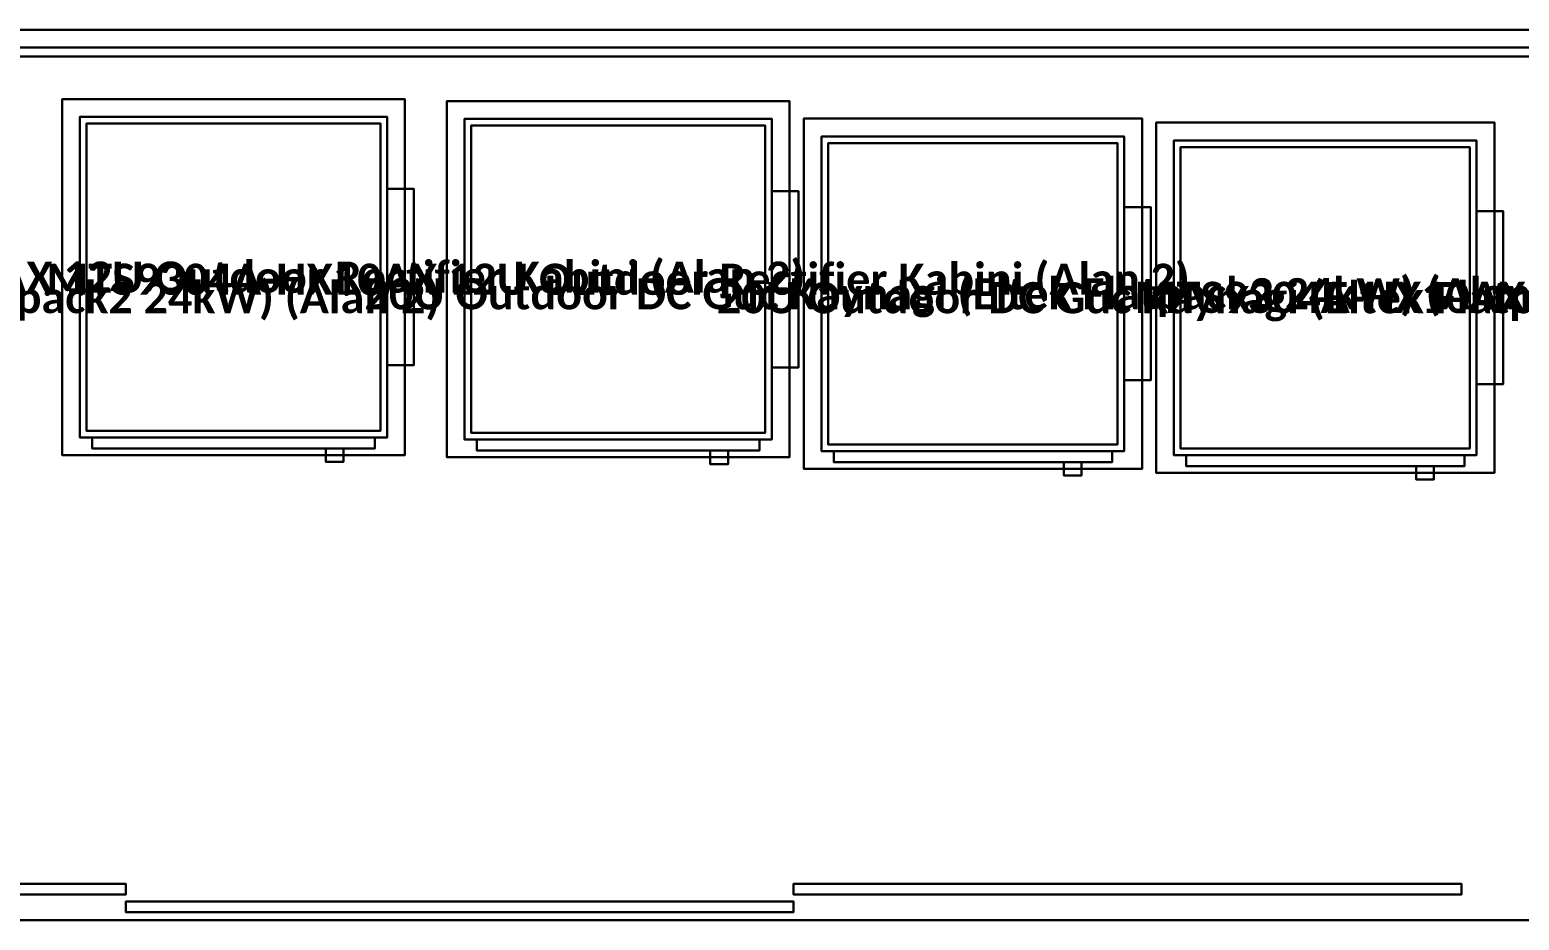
# Model space of a CAD drawing. Header units: millimetres. Extents: x -15000 to 15000, y -45082 to 2000.
# Drawn here: x 1284 to 4630, y 0 to 2000 of the extents above; entities that cross this region are included whole.
import ezdxf
from ezdxf.enums import TextEntityAlignment as Align

# ---------------------------------------------------------------- set-up
doc = ezdxf.new("R2010")
doc.units = ezdxf.units.MM
for name, color, linetype in [('EKP_RECTIFIER_ELTEK_20U', 3, 'CONTINUOUS'), ('EKP_RECTIFIER_MTS9304A', 94, 'CONTINUOUS'), ('KORKULUK_KAPI', 4, 'CONTINUOUS'), ('ZEMIN_PLATFORM', 8, 'CONTINUOUS')]:
    doc.layers.add(name, color=color, linetype=linetype)
doc.styles.get("Standard").update_dxf_attribs({"font": 'calibrib.ttf'})

msp = doc.modelspace()

# ---------------------------------------------------------------- linework, layer by layer
at = {"layer": 'EKP_RECTIFIER_ELTEK_20U'}
for p, q in [((3782.8, 1800.6, 1240), (3022.8, 1800.6, 1240)), ((3022.8, 1800.6, 1240), (3022.8, 1013.6, 1240)), ((3782.8, 1800.6, 1320), (3022.8, 1800.6, 1320)), ((3022.8, 1800.6, 1320), (3022.8, 1013.6, 1320)), ((3022.8, 1800.6, 1240), (3022.8, 1800.6, 1320)), ((3782.8, 1013.6, 1240), (3782.8, 1800.6, 1240)), ((3782.8, 1013.6, 1320), (3782.8, 1800.6, 1320)), ((3782.8, 1800.6, 1240), (3782.8, 1800.6, 1320)), ((4574.3, 1791.7, 1240), (3814.3, 1791.7, 1240)), ((3814.3, 1791.7, 1240), (3814.3, 1004.7, 1240)), ((4574.3, 1791.7, 1320), (3814.3, 1791.7, 1320)), ((3814.3, 1791.7, 1320), (3814.3, 1004.7, 1320)), ((3814.3, 1791.7, 1240), (3814.3, 1791.7, 1320)), ((4574.3, 1004.7, 1240), (4574.3, 1791.7, 1240)), ((4574.3, 1004.7, 1320), (4574.3, 1791.7, 1320)), ((4574.3, 1791.7, 1240), (4574.3, 1791.7, 1320)), ((3742.8, 1760.6, 100), (3062.8, 1760.6, 100)), ((3062.8, 1760.6, 100), (3062.8, 1053.6, 100)), ((3742.8, 1760.6, 1240), (3062.8, 1760.6, 1240)), ((3062.8, 1760.6, 1240), (3062.8, 1053.6, 1240)), ((3062.8, 1760.6, 100), (3062.8, 1760.6, 1240)), ((3727.8, 1745.6, 0), (3077.8, 1745.6, 0)), ((3077.8, 1745.6, 0), (3077.8, 1068.6, 0)), ((3727.8, 1745.6, 100), (3077.8, 1745.6, 100)), ((3077.8, 1745.6, 100), (3077.8, 1068.6, 100)), ((3077.8, 1745.6, 0), (3077.8, 1745.6, 100)), ((3727.8, 1068.6, 0), (3727.8, 1745.6, 0)), ((3727.8, 1068.6, 100), (3727.8, 1745.6, 100)), ((3727.8, 1745.6, 0), (3727.8, 1745.6, 100)), ((3742.8, 1053.6, 100), (3742.8, 1760.6, 100)), ((3742.8, 1053.6, 1240), (3742.8, 1760.6, 1240)), ((3742.8, 1760.6, 100), (3742.8, 1760.6, 1240)), ((4534.3, 1751.7, 100), (3854.3, 1751.7, 100)), ((3854.3, 1751.7, 100), (3854.3, 1044.7, 100)), ((4534.3, 1751.7, 1240), (3854.3, 1751.7, 1240)), ((3854.3, 1751.7, 1240), (3854.3, 1044.7, 1240)), ((3854.3, 1751.7, 100), (3854.3, 1751.7, 1240)), ((4534.3, 1044.7, 100), (4534.3, 1751.7, 100)), ((4534.3, 1044.7, 1240), (4534.3, 1751.7, 1240)), ((4534.3, 1751.7, 100), (4534.3, 1751.7, 1240)), ((4519.3, 1736.7, 0), (3869.3, 1736.7, 0)), ((3869.3, 1736.7, 0), (3869.3, 1059.7, 0)), ((4519.3, 1736.7, 100), (3869.3, 1736.7, 100)), ((3869.3, 1736.7, 100), (3869.3, 1059.7, 100)), ((3869.3, 1736.7, 0), (3869.3, 1736.7, 100)), ((4519.3, 1059.7, 0), (4519.3, 1736.7, 0)), ((4519.3, 1059.7, 100), (4519.3, 1736.7, 100)), ((4519.3, 1736.7, 0), (4519.3, 1736.7, 100)), ((3802.8, 1601.6, 299.5), (3742.8, 1601.6, 299.5)), ((3742.8, 1601.6, 299.5), (3742.8, 1212.7, 299.5)), ((3802.8, 1601.6, 1040.5), (3742.8, 1601.6, 1040.5)), ((3742.8, 1601.6, 1040.5), (3742.8, 1212.7, 1040.5)), ((3742.8, 1601.6, 299.5), (3742.8, 1601.6, 1040.5)), ((3802.8, 1212.7, 299.5), (3802.8, 1601.6, 299.5)), ((3802.8, 1212.7, 1040.5), (3802.8, 1601.6, 1040.5)), ((3802.8, 1601.6, 299.5), (3802.8, 1601.6, 1040.5)), ((4594.3, 1592.6, 299.5), (4534.3, 1592.6, 299.5)), ((4534.3, 1592.6, 299.5), (4534.3, 1203.8, 299.5)), ((4594.3, 1592.6, 1040.5), (4534.3, 1592.6, 1040.5)), ((4534.3, 1592.6, 1040.5), (4534.3, 1203.8, 1040.5)), ((4534.3, 1592.6, 299.5), (4534.3, 1592.6, 1040.5)), ((4594.3, 1203.8, 299.5), (4594.3, 1592.6, 299.5)), ((4594.3, 1203.8, 1040.5), (4594.3, 1592.6, 1040.5)), ((4594.3, 1592.6, 299.5), (4594.3, 1592.6, 1040.5)), ((3742.8, 1212.7, 299.5), (3802.8, 1212.7, 299.5)), ((3742.8, 1212.7, 1040.5), (3802.8, 1212.7, 1040.5)), ((3742.8, 1212.7, 299.5), (3742.8, 1212.7, 1040.5)), ((3802.8, 1212.7, 299.5), (3802.8, 1212.7, 1040.5)), ((4534.3, 1203.8, 299.5), (4594.3, 1203.8, 299.5)), ((4534.3, 1203.8, 1040.5), (4594.3, 1203.8, 1040.5)), ((4534.3, 1203.8, 299.5), (4534.3, 1203.8, 1040.5)), ((4594.3, 1203.8, 299.5), (4594.3, 1203.8, 1040.5)), ((3062.8, 1053.6, 100), (3742.8, 1053.6, 100)), ((3062.8, 1053.6, 1240), (3742.8, 1053.6, 1240)), ((3062.8, 1053.6, 100), (3062.8, 1053.6, 1240)), ((3077.8, 1068.6, 0), (3727.8, 1068.6, 0)), ((3077.8, 1068.6, 100), (3727.8, 1068.6, 100)), ((3077.8, 1068.6, 0), (3077.8, 1068.6, 100)), ((3715.6, 1053.6, 130), (3090, 1053.6, 130)), ((3090, 1053.6, 130), (3090, 1028.6, 130)), ((3715.6, 1053.6, 1216), (3090, 1053.6, 1216)), ((3090, 1053.6, 1216), (3090, 1028.6, 1216)), ((3090, 1053.6, 130), (3090, 1053.6, 1216)), ((3715.6, 1028.6, 130), (3715.6, 1053.6, 130)), ((3715.6, 1028.6, 1216), (3715.6, 1053.6, 1216)), ((3715.6, 1053.6, 130), (3715.6, 1053.6, 1216)), ((3727.8, 1068.6, 0), (3727.8, 1068.6, 100)), ((3742.8, 1053.6, 100), (3742.8, 1053.6, 1240)), ((3854.3, 1044.7, 100), (4534.3, 1044.7, 100)), ((3854.3, 1044.7, 1240), (4534.3, 1044.7, 1240)), ((3854.3, 1044.7, 100), (3854.3, 1044.7, 1240)), ((3869.3, 1059.7, 0), (4519.3, 1059.7, 0)), ((3869.3, 1059.7, 100), (4519.3, 1059.7, 100)), ((3869.3, 1059.7, 0), (3869.3, 1059.7, 100)), ((4507.1, 1044.7, 130), (3881.5, 1044.7, 130)), ((3881.5, 1044.7, 130), (3881.5, 1019.7, 130)), ((4507.1, 1044.7, 1216), (3881.5, 1044.7, 1216)), ((3881.5, 1044.7, 1216), (3881.5, 1019.7, 1216)), ((3881.5, 1044.7, 130), (3881.5, 1044.7, 1216)), ((4507.1, 1019.7, 130), (4507.1, 1044.7, 130)), ((4507.1, 1019.7, 1216), (4507.1, 1044.7, 1216)), ((4507.1, 1044.7, 130), (4507.1, 1044.7, 1216)), ((4519.3, 1059.7, 0), (4519.3, 1059.7, 100)), ((4534.3, 1044.7, 100), (4534.3, 1044.7, 1240)), ((3022.8, 1013.6, 1240), (3782.8, 1013.6, 1240)), ((3022.8, 1013.6, 1320), (3782.8, 1013.6, 1320)), ((3022.8, 1013.6, 1240), (3022.8, 1013.6, 1320)), ((3090, 1028.6, 130), (3715.6, 1028.6, 130)), ((3090, 1028.6, 1216), (3715.6, 1028.6, 1216)), ((3090, 1028.6, 130), (3090, 1028.6, 1216)), ((3646.8, 1028.6, 580), (3606.8, 1028.6, 580)), ((3606.8, 1028.6, 580), (3606.8, 998.6, 580)), ((3646.8, 1028.6, 760), (3606.8, 1028.6, 760)), ((3606.8, 1028.6, 760), (3606.8, 998.6, 760)), ((3606.8, 1028.6, 580), (3606.8, 1028.6, 760)), ((3646.8, 998.6, 580), (3646.8, 1028.6, 580)), ((3646.8, 998.6, 760), (3646.8, 1028.6, 760)), ((3646.8, 1028.6, 580), (3646.8, 1028.6, 760)), ((3715.6, 1028.6, 130), (3715.6, 1028.6, 1216)), ((3782.8, 1013.6, 1240), (3782.8, 1013.6, 1320)), ((3814.3, 1004.7, 1240), (4574.3, 1004.7, 1240)), ((3814.3, 1004.7, 1320), (4574.3, 1004.7, 1320)), ((3814.3, 1004.7, 1240), (3814.3, 1004.7, 1320)), ((3881.5, 1019.7, 130), (4507.1, 1019.7, 130)), ((3881.5, 1019.7, 1216), (4507.1, 1019.7, 1216)), ((3881.5, 1019.7, 130), (3881.5, 1019.7, 1216)), ((4438.3, 1019.7, 580), (4398.3, 1019.7, 580)), ((4398.3, 1019.7, 580), (4398.3, 989.7, 580)), ((4438.3, 1019.7, 760), (4398.3, 1019.7, 760)), ((4398.3, 1019.7, 760), (4398.3, 989.7, 760)), ((4398.3, 1019.7, 580), (4398.3, 1019.7, 760)), ((4438.3, 989.7, 580), (4438.3, 1019.7, 580)), ((4438.3, 989.7, 760), (4438.3, 1019.7, 760)), ((4438.3, 1019.7, 580), (4438.3, 1019.7, 760)), ((4507.1, 1019.7, 130), (4507.1, 1019.7, 1216)), ((4574.3, 1004.7, 1240), (4574.3, 1004.7, 1320)), ((3606.8, 998.6, 580), (3646.8, 998.6, 580)), ((3606.8, 998.6, 760), (3646.8, 998.6, 760)), ((3606.8, 998.6, 580), (3606.8, 998.6, 760)), ((3646.8, 998.6, 580), (3646.8, 998.6, 760)), ((4398.3, 989.7, 580), (4438.3, 989.7, 580)), ((4398.3, 989.7, 760), (4438.3, 989.7, 760)), ((4398.3, 989.7, 580), (4398.3, 989.7, 760)), ((4438.3, 989.7, 580), (4438.3, 989.7, 760))]:
    msp.add_line(p, q, dxfattribs=at)
for points in [[(3022.8, 1013.6, 1240), (3782.8, 1013.6, 1240), (3782.8, 1800.6, 1240), (3022.8, 1800.6, 1240)], [(3022.8, 1013.6, 1320), (3782.8, 1013.6, 1320), (3782.8, 1800.6, 1320), (3022.8, 1800.6, 1320)], [(3022.8, 1800.6, 1240), (3782.8, 1800.6, 1240), (3782.8, 1800.6, 1320), (3022.8, 1800.6, 1320)], [(3022.8, 1013.6, 1240), (3022.8, 1800.6, 1240), (3022.8, 1800.6, 1320), (3022.8, 1013.6, 1320)], [(3782.8, 1013.6, 1240), (3782.8, 1800.6, 1240), (3782.8, 1800.6, 1320), (3782.8, 1013.6, 1320)], [(3814.3, 1004.7, 1240), (4574.3, 1004.7, 1240), (4574.3, 1791.7, 1240), (3814.3, 1791.7, 1240)], [(3814.3, 1004.7, 1320), (4574.3, 1004.7, 1320), (4574.3, 1791.7, 1320), (3814.3, 1791.7, 1320)], [(3814.3, 1791.7, 1240), (4574.3, 1791.7, 1240), (4574.3, 1791.7, 1320), (3814.3, 1791.7, 1320)], [(3814.3, 1004.7, 1240), (3814.3, 1791.7, 1240), (3814.3, 1791.7, 1320), (3814.3, 1004.7, 1320)], [(4574.3, 1004.7, 1240), (4574.3, 1791.7, 1240), (4574.3, 1791.7, 1320), (4574.3, 1004.7, 1320)], [(3062.8, 1053.6, 100), (3742.8, 1053.6, 100), (3742.8, 1760.6, 100), (3062.8, 1760.6, 100)], [(3062.8, 1053.6, 1240), (3742.8, 1053.6, 1240), (3742.8, 1760.6, 1240), (3062.8, 1760.6, 1240)], [(3062.8, 1760.6, 100), (3742.8, 1760.6, 100), (3742.8, 1760.6, 1240), (3062.8, 1760.6, 1240)], [(3062.8, 1053.6, 100), (3062.8, 1760.6, 100), (3062.8, 1760.6, 1240), (3062.8, 1053.6, 1240)], [(3077.8, 1068.6, 0), (3727.8, 1068.6, 0), (3727.8, 1745.6, 0), (3077.8, 1745.6, 0)], [(3077.8, 1068.6, 100), (3727.8, 1068.6, 100), (3727.8, 1745.6, 100), (3077.8, 1745.6, 100)], [(3077.8, 1745.6, 0), (3727.8, 1745.6, 0), (3727.8, 1745.6, 100), (3077.8, 1745.6, 100)], [(3077.8, 1068.6, 0), (3077.8, 1745.6, 0), (3077.8, 1745.6, 100), (3077.8, 1068.6, 100)], [(3727.8, 1068.6, 0), (3727.8, 1745.6, 0), (3727.8, 1745.6, 100), (3727.8, 1068.6, 100)], [(3742.8, 1053.6, 100), (3742.8, 1760.6, 100), (3742.8, 1760.6, 1240), (3742.8, 1053.6, 1240)], [(3854.3, 1044.7, 100), (4534.3, 1044.7, 100), (4534.3, 1751.7, 100), (3854.3, 1751.7, 100)], [(3854.3, 1044.7, 1240), (4534.3, 1044.7, 1240), (4534.3, 1751.7, 1240), (3854.3, 1751.7, 1240)], [(3854.3, 1751.7, 100), (4534.3, 1751.7, 100), (4534.3, 1751.7, 1240), (3854.3, 1751.7, 1240)], [(3854.3, 1044.7, 100), (3854.3, 1751.7, 100), (3854.3, 1751.7, 1240), (3854.3, 1044.7, 1240)], [(4534.3, 1044.7, 100), (4534.3, 1751.7, 100), (4534.3, 1751.7, 1240), (4534.3, 1044.7, 1240)], [(3869.3, 1059.7, 0), (4519.3, 1059.7, 0), (4519.3, 1736.7, 0), (3869.3, 1736.7, 0)], [(3869.3, 1059.7, 100), (4519.3, 1059.7, 100), (4519.3, 1736.7, 100), (3869.3, 1736.7, 100)], [(3869.3, 1736.7, 0), (4519.3, 1736.7, 0), (4519.3, 1736.7, 100), (3869.3, 1736.7, 100)], [(3869.3, 1059.7, 0), (3869.3, 1736.7, 0), (3869.3, 1736.7, 100), (3869.3, 1059.7, 100)], [(4519.3, 1059.7, 0), (4519.3, 1736.7, 0), (4519.3, 1736.7, 100), (4519.3, 1059.7, 100)], [(3742.8, 1212.7, 299.5), (3802.8, 1212.7, 299.5), (3802.8, 1601.6, 299.5), (3742.8, 1601.6, 299.5)], [(3742.8, 1212.7, 1040.5), (3802.8, 1212.7, 1040.5), (3802.8, 1601.6, 1040.5), (3742.8, 1601.6, 1040.5)], [(3742.8, 1601.6, 299.5), (3802.8, 1601.6, 299.5), (3802.8, 1601.6, 1040.5), (3742.8, 1601.6, 1040.5)], [(3742.8, 1212.7, 299.5), (3742.8, 1601.6, 299.5), (3742.8, 1601.6, 1040.5), (3742.8, 1212.7, 1040.5)], [(3802.8, 1212.7, 299.5), (3802.8, 1601.6, 299.5), (3802.8, 1601.6, 1040.5), (3802.8, 1212.7, 1040.5)], [(4534.3, 1203.8, 299.5), (4594.3, 1203.8, 299.5), (4594.3, 1592.6, 299.5), (4534.3, 1592.6, 299.5)], [(4534.3, 1203.8, 1040.5), (4594.3, 1203.8, 1040.5), (4594.3, 1592.6, 1040.5), (4534.3, 1592.6, 1040.5)], [(4534.3, 1592.6, 299.5), (4594.3, 1592.6, 299.5), (4594.3, 1592.6, 1040.5), (4534.3, 1592.6, 1040.5)], [(4534.3, 1203.8, 299.5), (4534.3, 1592.6, 299.5), (4534.3, 1592.6, 1040.5), (4534.3, 1203.8, 1040.5)], [(4594.3, 1203.8, 299.5), (4594.3, 1592.6, 299.5), (4594.3, 1592.6, 1040.5), (4594.3, 1203.8, 1040.5)], [(3742.8, 1212.7, 299.5), (3802.8, 1212.7, 299.5), (3802.8, 1212.7, 1040.5), (3742.8, 1212.7, 1040.5)], [(4534.3, 1203.8, 299.5), (4594.3, 1203.8, 299.5), (4594.3, 1203.8, 1040.5), (4534.3, 1203.8, 1040.5)], [(3062.8, 1053.6, 100), (3742.8, 1053.6, 100), (3742.8, 1053.6, 1240), (3062.8, 1053.6, 1240)], [(3077.8, 1068.6, 0), (3727.8, 1068.6, 0), (3727.8, 1068.6, 100), (3077.8, 1068.6, 100)], [(3090, 1028.6, 130), (3715.6, 1028.6, 130), (3715.6, 1053.6, 130), (3090, 1053.6, 130)], [(3090, 1028.6, 1216), (3715.6, 1028.6, 1216), (3715.6, 1053.6, 1216), (3090, 1053.6, 1216)], [(3090, 1053.6, 130), (3715.6, 1053.6, 130), (3715.6, 1053.6, 1216), (3090, 1053.6, 1216)], [(3090, 1028.6, 130), (3090, 1053.6, 130), (3090, 1053.6, 1216), (3090, 1028.6, 1216)], [(3715.6, 1028.6, 130), (3715.6, 1053.6, 130), (3715.6, 1053.6, 1216), (3715.6, 1028.6, 1216)], [(3854.3, 1044.7, 100), (4534.3, 1044.7, 100), (4534.3, 1044.7, 1240), (3854.3, 1044.7, 1240)], [(3869.3, 1059.7, 0), (4519.3, 1059.7, 0), (4519.3, 1059.7, 100), (3869.3, 1059.7, 100)], [(3881.5, 1019.7, 130), (4507.1, 1019.7, 130), (4507.1, 1044.7, 130), (3881.5, 1044.7, 130)], [(3881.5, 1019.7, 1216), (4507.1, 1019.7, 1216), (4507.1, 1044.7, 1216), (3881.5, 1044.7, 1216)], [(3881.5, 1044.7, 130), (4507.1, 1044.7, 130), (4507.1, 1044.7, 1216), (3881.5, 1044.7, 1216)], [(3881.5, 1019.7, 130), (3881.5, 1044.7, 130), (3881.5, 1044.7, 1216), (3881.5, 1019.7, 1216)], [(4507.1, 1019.7, 130), (4507.1, 1044.7, 130), (4507.1, 1044.7, 1216), (4507.1, 1019.7, 1216)], [(3022.8, 1013.6, 1240), (3782.8, 1013.6, 1240), (3782.8, 1013.6, 1320), (3022.8, 1013.6, 1320)], [(3090, 1028.6, 130), (3715.6, 1028.6, 130), (3715.6, 1028.6, 1216), (3090, 1028.6, 1216)], [(3606.8, 998.6, 580), (3646.8, 998.6, 580), (3646.8, 1028.6, 580), (3606.8, 1028.6, 580)], [(3606.8, 998.6, 760), (3646.8, 998.6, 760), (3646.8, 1028.6, 760), (3606.8, 1028.6, 760)], [(3606.8, 1028.6, 580), (3646.8, 1028.6, 580), (3646.8, 1028.6, 760), (3606.8, 1028.6, 760)], [(3606.8, 998.6, 580), (3606.8, 1028.6, 580), (3606.8, 1028.6, 760), (3606.8, 998.6, 760)], [(3646.8, 998.6, 580), (3646.8, 1028.6, 580), (3646.8, 1028.6, 760), (3646.8, 998.6, 760)], [(3814.3, 1004.7, 1240), (4574.3, 1004.7, 1240), (4574.3, 1004.7, 1320), (3814.3, 1004.7, 1320)], [(3881.5, 1019.7, 130), (4507.1, 1019.7, 130), (4507.1, 1019.7, 1216), (3881.5, 1019.7, 1216)], [(4398.3, 989.7, 580), (4438.3, 989.7, 580), (4438.3, 1019.7, 580), (4398.3, 1019.7, 580)], [(4398.3, 989.7, 760), (4438.3, 989.7, 760), (4438.3, 1019.7, 760), (4398.3, 1019.7, 760)], [(4398.3, 1019.7, 580), (4438.3, 1019.7, 580), (4438.3, 1019.7, 760), (4398.3, 1019.7, 760)], [(4398.3, 989.7, 580), (4398.3, 1019.7, 580), (4398.3, 1019.7, 760), (4398.3, 989.7, 760)], [(4438.3, 989.7, 580), (4438.3, 1019.7, 580), (4438.3, 1019.7, 760), (4438.3, 989.7, 760)], [(3606.8, 998.6, 580), (3646.8, 998.6, 580), (3646.8, 998.6, 760), (3606.8, 998.6, 760)], [(4398.3, 989.7, 580), (4438.3, 989.7, 580), (4438.3, 989.7, 760), (4398.3, 989.7, 760)]]:
    msp.add_3dface(points, dxfattribs=at)
at = {"layer": 'EKP_RECTIFIER_MTS9304A'}
for p, q in [((2126.8, 1844.5, 1170), (1356.8, 1844.5, 1170)), ((1356.8, 1844.5, 1170), (1356.8, 1044.5, 1170)), ((2126.8, 1844.5, 1250), (1356.8, 1844.5, 1250)), ((1356.8, 1844.5, 1250), (1356.8, 1044.5, 1250)), ((1356.8, 1844.5, 1170), (1356.8, 1844.5, 1250)), ((2126.8, 1044.5, 1170), (2126.8, 1844.5, 1170)), ((2126.8, 1044.5, 1250), (2126.8, 1844.5, 1250)), ((2126.8, 1844.5, 1170), (2126.8, 1844.5, 1250)), ((2990.8, 1839.7, 1170), (2220.8, 1839.7, 1170)), ((2220.8, 1839.7, 1170), (2220.8, 1039.7, 1170)), ((2990.8, 1839.7, 1250), (2220.8, 1839.7, 1250)), ((2220.8, 1839.7, 1250), (2220.8, 1039.7, 1250)), ((2220.8, 1839.7, 1170), (2220.8, 1839.7, 1250)), ((2990.8, 1039.7, 1170), (2990.8, 1839.7, 1170)), ((2990.8, 1039.7, 1250), (2990.8, 1839.7, 1250)), ((2990.8, 1839.7, 1170), (2990.8, 1839.7, 1250)), ((2086.8, 1804.5, 100), (1396.8, 1804.5, 100)), ((1396.8, 1804.5, 100), (1396.8, 1084.5, 100)), ((2086.8, 1804.5, 1170), (1396.8, 1804.5, 1170)), ((1396.8, 1804.5, 1170), (1396.8, 1084.5, 1170)), ((1396.8, 1804.5, 100), (1396.8, 1804.5, 1170)), ((2071.8, 1789.5, 0), (1411.8, 1789.5, 0)), ((1411.8, 1789.5, 0), (1411.8, 1099.5, 0)), ((2071.8, 1789.5, 100), (1411.8, 1789.5, 100)), ((1411.8, 1789.5, 100), (1411.8, 1099.5, 100)), ((1411.8, 1789.5, 0), (1411.8, 1789.5, 100)), ((2071.8, 1099.5, 0), (2071.8, 1789.5, 0)), ((2071.8, 1099.5, 100), (2071.8, 1789.5, 100)), ((2071.8, 1789.5, 0), (2071.8, 1789.5, 100)), ((2086.8, 1084.5, 100), (2086.8, 1804.5, 100)), ((2086.8, 1084.5, 1170), (2086.8, 1804.5, 1170)), ((2086.8, 1804.5, 100), (2086.8, 1804.5, 1170)), ((2950.8, 1799.7, 100), (2260.8, 1799.7, 100)), ((2260.8, 1799.7, 100), (2260.8, 1079.7, 100)), ((2950.8, 1799.7, 1170), (2260.8, 1799.7, 1170)), ((2260.8, 1799.7, 1170), (2260.8, 1079.7, 1170)), ((2260.8, 1799.7, 100), (2260.8, 1799.7, 1170)), ((2935.8, 1784.7, 0), (2275.8, 1784.7, 0)), ((2275.8, 1784.7, 0), (2275.8, 1094.7, 0)), ((2935.8, 1784.7, 100), (2275.8, 1784.7, 100)), ((2275.8, 1784.7, 100), (2275.8, 1094.7, 100)), ((2275.8, 1784.7, 0), (2275.8, 1784.7, 100)), ((2935.8, 1094.7, 0), (2935.8, 1784.7, 0)), ((2935.8, 1094.7, 100), (2935.8, 1784.7, 100)), ((2935.8, 1784.7, 0), (2935.8, 1784.7, 100)), ((2950.8, 1079.7, 100), (2950.8, 1799.7, 100)), ((2950.8, 1079.7, 1170), (2950.8, 1799.7, 1170)), ((2950.8, 1799.7, 100), (2950.8, 1799.7, 1170)), ((2146.8, 1642.5, 287.2), (2086.8, 1642.5, 287.2)), ((2086.8, 1642.5, 287.2), (2086.8, 1246.5, 287.2)), ((2146.8, 1642.5, 982.7), (2086.8, 1642.5, 982.7)), ((2086.8, 1642.5, 982.7), (2086.8, 1246.5, 982.7)), ((2086.8, 1642.5, 287.2), (2086.8, 1642.5, 982.7)), ((2146.8, 1246.5, 287.2), (2146.8, 1642.5, 287.2)), ((2146.8, 1246.5, 982.7), (2146.8, 1642.5, 982.7)), ((2146.8, 1642.5, 287.2), (2146.8, 1642.5, 982.7)), ((3010.8, 1637.7, 287.2), (2950.8, 1637.7, 287.2)), ((2950.8, 1637.7, 287.2), (2950.8, 1241.7, 287.2)), ((3010.8, 1637.7, 982.7), (2950.8, 1637.7, 982.7)), ((2950.8, 1637.7, 982.7), (2950.8, 1241.7, 982.7)), ((2950.8, 1637.7, 287.2), (2950.8, 1637.7, 982.7)), ((3010.8, 1241.7, 287.2), (3010.8, 1637.7, 287.2)), ((3010.8, 1241.7, 982.7), (3010.8, 1637.7, 982.7)), ((3010.8, 1637.7, 287.2), (3010.8, 1637.7, 982.7)), ((2086.8, 1246.5, 287.2), (2146.8, 1246.5, 287.2)), ((2086.8, 1246.5, 982.7), (2146.8, 1246.5, 982.7)), ((2086.8, 1246.5, 287.2), (2086.8, 1246.5, 982.7)), ((2146.8, 1246.5, 287.2), (2146.8, 1246.5, 982.7)), ((2950.8, 1241.7, 287.2), (3010.8, 1241.7, 287.2)), ((2950.8, 1241.7, 982.7), (3010.8, 1241.7, 982.7)), ((2950.8, 1241.7, 287.2), (2950.8, 1241.7, 982.7)), ((3010.8, 1241.7, 287.2), (3010.8, 1241.7, 982.7)), ((1396.8, 1084.5, 100), (2086.8, 1084.5, 100)), ((1396.8, 1084.5, 1170), (2086.8, 1084.5, 1170)), ((1396.8, 1084.5, 100), (1396.8, 1084.5, 1170)), ((1411.8, 1099.5, 0), (2071.8, 1099.5, 0)), ((1411.8, 1099.5, 100), (2071.8, 1099.5, 100)), ((1411.8, 1099.5, 0), (1411.8, 1099.5, 100)), ((2059.2, 1084.5, 130), (1424.4, 1084.5, 130)), ((1424.4, 1084.5, 130), (1424.4, 1059.5, 130)), ((2059.2, 1084.5, 1146), (1424.4, 1084.5, 1146)), ((1424.4, 1084.5, 1146), (1424.4, 1059.5, 1146)), ((1424.4, 1084.5, 130), (1424.4, 1084.5, 1146)), ((2059.2, 1059.5, 130), (2059.2, 1084.5, 130)), ((2059.2, 1059.5, 1146), (2059.2, 1084.5, 1146)), ((2059.2, 1084.5, 130), (2059.2, 1084.5, 1146)), ((2071.8, 1099.5, 0), (2071.8, 1099.5, 100)), ((2086.8, 1084.5, 100), (2086.8, 1084.5, 1170)), ((2260.8, 1079.7, 100), (2950.8, 1079.7, 100)), ((2260.8, 1079.7, 1170), (2950.8, 1079.7, 1170)), ((2260.8, 1079.7, 100), (2260.8, 1079.7, 1170)), ((2275.8, 1094.7, 0), (2935.8, 1094.7, 0)), ((2275.8, 1094.7, 100), (2935.8, 1094.7, 100)), ((2275.8, 1094.7, 0), (2275.8, 1094.7, 100)), ((2923.2, 1079.7, 130), (2288.4, 1079.7, 130)), ((2288.4, 1079.7, 130), (2288.4, 1054.7, 130)), ((2923.2, 1079.7, 1146), (2288.4, 1079.7, 1146)), ((2288.4, 1079.7, 1146), (2288.4, 1054.7, 1146)), ((2288.4, 1079.7, 130), (2288.4, 1079.7, 1146)), ((2923.2, 1054.7, 130), (2923.2, 1079.7, 130)), ((2923.2, 1054.7, 1146), (2923.2, 1079.7, 1146)), ((2923.2, 1079.7, 130), (2923.2, 1079.7, 1146)), ((2935.8, 1094.7, 0), (2935.8, 1094.7, 100)), ((2950.8, 1079.7, 100), (2950.8, 1079.7, 1170)), ((1356.8, 1044.5, 1170), (2126.8, 1044.5, 1170)), ((1356.8, 1044.5, 1250), (2126.8, 1044.5, 1250)), ((1356.8, 1044.5, 1170), (1356.8, 1044.5, 1250)), ((1424.4, 1059.5, 130), (2059.2, 1059.5, 130)), ((1424.4, 1059.5, 1146), (2059.2, 1059.5, 1146)), ((1424.4, 1059.5, 130), (1424.4, 1059.5, 1146)), ((1988.8, 1059.5, 545), (1948.8, 1059.5, 545)), ((1948.8, 1059.5, 545), (1948.8, 1029.5, 545)), ((1988.8, 1059.5, 725), (1948.8, 1059.5, 725)), ((1948.8, 1059.5, 725), (1948.8, 1029.5, 725)), ((1948.8, 1059.5, 545), (1948.8, 1059.5, 725)), ((1988.8, 1029.5, 545), (1988.8, 1059.5, 545)), ((1988.8, 1029.5, 725), (1988.8, 1059.5, 725)), ((1988.8, 1059.5, 545), (1988.8, 1059.5, 725)), ((2059.2, 1059.5, 130), (2059.2, 1059.5, 1146)), ((2126.8, 1044.5, 1170), (2126.8, 1044.5, 1250)), ((2220.8, 1039.7, 1170), (2990.8, 1039.7, 1170)), ((2220.8, 1039.7, 1250), (2990.8, 1039.7, 1250)), ((2220.8, 1039.7, 1170), (2220.8, 1039.7, 1250)), ((2288.4, 1054.7, 130), (2923.2, 1054.7, 130)), ((2288.4, 1054.7, 1146), (2923.2, 1054.7, 1146)), ((2288.4, 1054.7, 130), (2288.4, 1054.7, 1146)), ((2852.8, 1054.7, 545), (2812.8, 1054.7, 545)), ((2812.8, 1054.7, 545), (2812.8, 1024.7, 545)), ((2852.8, 1054.7, 725), (2812.8, 1054.7, 725)), ((2812.8, 1054.7, 725), (2812.8, 1024.7, 725)), ((2812.8, 1054.7, 545), (2812.8, 1054.7, 725)), ((2852.8, 1024.7, 545), (2852.8, 1054.7, 545)), ((2852.8, 1024.7, 725), (2852.8, 1054.7, 725)), ((2852.8, 1054.7, 545), (2852.8, 1054.7, 725)), ((2923.2, 1054.7, 130), (2923.2, 1054.7, 1146)), ((2990.8, 1039.7, 1170), (2990.8, 1039.7, 1250)), ((1948.8, 1029.5, 545), (1988.8, 1029.5, 545)), ((1948.8, 1029.5, 725), (1988.8, 1029.5, 725)), ((1948.8, 1029.5, 545), (1948.8, 1029.5, 725)), ((1988.8, 1029.5, 545), (1988.8, 1029.5, 725)), ((2812.8, 1024.7, 545), (2852.8, 1024.7, 545)), ((2812.8, 1024.7, 725), (2852.8, 1024.7, 725)), ((2812.8, 1024.7, 545), (2812.8, 1024.7, 725)), ((2852.8, 1024.7, 545), (2852.8, 1024.7, 725))]:
    msp.add_line(p, q, dxfattribs=at)
for points in [[(1356.8, 1044.5, 1170), (2126.8, 1044.5, 1170), (2126.8, 1844.5, 1170), (1356.8, 1844.5, 1170)], [(1356.8, 1044.5, 1250), (2126.8, 1044.5, 1250), (2126.8, 1844.5, 1250), (1356.8, 1844.5, 1250)], [(1356.8, 1844.5, 1170), (2126.8, 1844.5, 1170), (2126.8, 1844.5, 1250), (1356.8, 1844.5, 1250)], [(1356.8, 1044.5, 1170), (1356.8, 1844.5, 1170), (1356.8, 1844.5, 1250), (1356.8, 1044.5, 1250)], [(2126.8, 1044.5, 1170), (2126.8, 1844.5, 1170), (2126.8, 1844.5, 1250), (2126.8, 1044.5, 1250)], [(2220.8, 1039.7, 1170), (2990.8, 1039.7, 1170), (2990.8, 1839.7, 1170), (2220.8, 1839.7, 1170)], [(2220.8, 1039.7, 1250), (2990.8, 1039.7, 1250), (2990.8, 1839.7, 1250), (2220.8, 1839.7, 1250)], [(2220.8, 1839.7, 1170), (2990.8, 1839.7, 1170), (2990.8, 1839.7, 1250), (2220.8, 1839.7, 1250)], [(2220.8, 1039.7, 1170), (2220.8, 1839.7, 1170), (2220.8, 1839.7, 1250), (2220.8, 1039.7, 1250)], [(2990.8, 1039.7, 1170), (2990.8, 1839.7, 1170), (2990.8, 1839.7, 1250), (2990.8, 1039.7, 1250)], [(1396.8, 1084.5, 100), (2086.8, 1084.5, 100), (2086.8, 1804.5, 100), (1396.8, 1804.5, 100)], [(1396.8, 1084.5, 1170), (2086.8, 1084.5, 1170), (2086.8, 1804.5, 1170), (1396.8, 1804.5, 1170)], [(1396.8, 1804.5, 100), (2086.8, 1804.5, 100), (2086.8, 1804.5, 1170), (1396.8, 1804.5, 1170)], [(1396.8, 1084.5, 100), (1396.8, 1804.5, 100), (1396.8, 1804.5, 1170), (1396.8, 1084.5, 1170)], [(1411.8, 1099.5, 0), (2071.8, 1099.5, 0), (2071.8, 1789.5, 0), (1411.8, 1789.5, 0)], [(1411.8, 1099.5, 100), (2071.8, 1099.5, 100), (2071.8, 1789.5, 100), (1411.8, 1789.5, 100)], [(1411.8, 1789.5, 0), (2071.8, 1789.5, 0), (2071.8, 1789.5, 100), (1411.8, 1789.5, 100)], [(1411.8, 1099.5, 0), (1411.8, 1789.5, 0), (1411.8, 1789.5, 100), (1411.8, 1099.5, 100)], [(2071.8, 1099.5, 0), (2071.8, 1789.5, 0), (2071.8, 1789.5, 100), (2071.8, 1099.5, 100)], [(2086.8, 1084.5, 100), (2086.8, 1804.5, 100), (2086.8, 1804.5, 1170), (2086.8, 1084.5, 1170)], [(2260.8, 1079.7, 100), (2950.8, 1079.7, 100), (2950.8, 1799.7, 100), (2260.8, 1799.7, 100)], [(2260.8, 1079.7, 1170), (2950.8, 1079.7, 1170), (2950.8, 1799.7, 1170), (2260.8, 1799.7, 1170)], [(2260.8, 1799.7, 100), (2950.8, 1799.7, 100), (2950.8, 1799.7, 1170), (2260.8, 1799.7, 1170)], [(2260.8, 1079.7, 100), (2260.8, 1799.7, 100), (2260.8, 1799.7, 1170), (2260.8, 1079.7, 1170)], [(2275.8, 1094.7, 0), (2935.8, 1094.7, 0), (2935.8, 1784.7, 0), (2275.8, 1784.7, 0)], [(2275.8, 1094.7, 100), (2935.8, 1094.7, 100), (2935.8, 1784.7, 100), (2275.8, 1784.7, 100)], [(2275.8, 1784.7, 0), (2935.8, 1784.7, 0), (2935.8, 1784.7, 100), (2275.8, 1784.7, 100)], [(2275.8, 1094.7, 0), (2275.8, 1784.7, 0), (2275.8, 1784.7, 100), (2275.8, 1094.7, 100)], [(2935.8, 1094.7, 0), (2935.8, 1784.7, 0), (2935.8, 1784.7, 100), (2935.8, 1094.7, 100)], [(2950.8, 1079.7, 100), (2950.8, 1799.7, 100), (2950.8, 1799.7, 1170), (2950.8, 1079.7, 1170)], [(2086.8, 1246.5, 287.2), (2146.8, 1246.5, 287.2), (2146.8, 1642.5, 287.2), (2086.8, 1642.5, 287.2)], [(2086.8, 1246.5, 982.7), (2146.8, 1246.5, 982.7), (2146.8, 1642.5, 982.7), (2086.8, 1642.5, 982.7)], [(2086.8, 1642.5, 287.2), (2146.8, 1642.5, 287.2), (2146.8, 1642.5, 982.7), (2086.8, 1642.5, 982.7)], [(2086.8, 1246.5, 287.2), (2086.8, 1642.5, 287.2), (2086.8, 1642.5, 982.7), (2086.8, 1246.5, 982.7)], [(2146.8, 1246.5, 287.2), (2146.8, 1642.5, 287.2), (2146.8, 1642.5, 982.7), (2146.8, 1246.5, 982.7)], [(2950.8, 1241.7, 287.2), (3010.8, 1241.7, 287.2), (3010.8, 1637.7, 287.2), (2950.8, 1637.7, 287.2)], [(2950.8, 1241.7, 982.7), (3010.8, 1241.7, 982.7), (3010.8, 1637.7, 982.7), (2950.8, 1637.7, 982.7)], [(2950.8, 1637.7, 287.2), (3010.8, 1637.7, 287.2), (3010.8, 1637.7, 982.7), (2950.8, 1637.7, 982.7)], [(2950.8, 1241.7, 287.2), (2950.8, 1637.7, 287.2), (2950.8, 1637.7, 982.7), (2950.8, 1241.7, 982.7)], [(3010.8, 1241.7, 287.2), (3010.8, 1637.7, 287.2), (3010.8, 1637.7, 982.7), (3010.8, 1241.7, 982.7)], [(2086.8, 1246.5, 287.2), (2146.8, 1246.5, 287.2), (2146.8, 1246.5, 982.7), (2086.8, 1246.5, 982.7)], [(2950.8, 1241.7, 287.2), (3010.8, 1241.7, 287.2), (3010.8, 1241.7, 982.7), (2950.8, 1241.7, 982.7)], [(1396.8, 1084.5, 100), (2086.8, 1084.5, 100), (2086.8, 1084.5, 1170), (1396.8, 1084.5, 1170)], [(1411.8, 1099.5, 0), (2071.8, 1099.5, 0), (2071.8, 1099.5, 100), (1411.8, 1099.5, 100)], [(1424.4, 1059.5, 130), (2059.2, 1059.5, 130), (2059.2, 1084.5, 130), (1424.4, 1084.5, 130)], [(1424.4, 1059.5, 1146), (2059.2, 1059.5, 1146), (2059.2, 1084.5, 1146), (1424.4, 1084.5, 1146)], [(1424.4, 1084.5, 130), (2059.2, 1084.5, 130), (2059.2, 1084.5, 1146), (1424.4, 1084.5, 1146)], [(1424.4, 1059.5, 130), (1424.4, 1084.5, 130), (1424.4, 1084.5, 1146), (1424.4, 1059.5, 1146)], [(2059.2, 1059.5, 130), (2059.2, 1084.5, 130), (2059.2, 1084.5, 1146), (2059.2, 1059.5, 1146)], [(2260.8, 1079.7, 100), (2950.8, 1079.7, 100), (2950.8, 1079.7, 1170), (2260.8, 1079.7, 1170)], [(2275.8, 1094.7, 0), (2935.8, 1094.7, 0), (2935.8, 1094.7, 100), (2275.8, 1094.7, 100)], [(2288.4, 1054.7, 130), (2923.2, 1054.7, 130), (2923.2, 1079.7, 130), (2288.4, 1079.7, 130)], [(2288.4, 1054.7, 1146), (2923.2, 1054.7, 1146), (2923.2, 1079.7, 1146), (2288.4, 1079.7, 1146)], [(2288.4, 1079.7, 130), (2923.2, 1079.7, 130), (2923.2, 1079.7, 1146), (2288.4, 1079.7, 1146)], [(2288.4, 1054.7, 130), (2288.4, 1079.7, 130), (2288.4, 1079.7, 1146), (2288.4, 1054.7, 1146)], [(2923.2, 1054.7, 130), (2923.2, 1079.7, 130), (2923.2, 1079.7, 1146), (2923.2, 1054.7, 1146)], [(1356.8, 1044.5, 1170), (2126.8, 1044.5, 1170), (2126.8, 1044.5, 1250), (1356.8, 1044.5, 1250)], [(1424.4, 1059.5, 130), (2059.2, 1059.5, 130), (2059.2, 1059.5, 1146), (1424.4, 1059.5, 1146)], [(1948.8, 1029.5, 545), (1988.8, 1029.5, 545), (1988.8, 1059.5, 545), (1948.8, 1059.5, 545)], [(1948.8, 1029.5, 725), (1988.8, 1029.5, 725), (1988.8, 1059.5, 725), (1948.8, 1059.5, 725)], [(1948.8, 1059.5, 545), (1988.8, 1059.5, 545), (1988.8, 1059.5, 725), (1948.8, 1059.5, 725)], [(1948.8, 1029.5, 545), (1948.8, 1059.5, 545), (1948.8, 1059.5, 725), (1948.8, 1029.5, 725)], [(1988.8, 1029.5, 545), (1988.8, 1059.5, 545), (1988.8, 1059.5, 725), (1988.8, 1029.5, 725)], [(2220.8, 1039.7, 1170), (2990.8, 1039.7, 1170), (2990.8, 1039.7, 1250), (2220.8, 1039.7, 1250)], [(2288.4, 1054.7, 130), (2923.2, 1054.7, 130), (2923.2, 1054.7, 1146), (2288.4, 1054.7, 1146)], [(2812.8, 1024.7, 545), (2852.8, 1024.7, 545), (2852.8, 1054.7, 545), (2812.8, 1054.7, 545)], [(2812.8, 1024.7, 725), (2852.8, 1024.7, 725), (2852.8, 1054.7, 725), (2812.8, 1054.7, 725)], [(2812.8, 1054.7, 545), (2852.8, 1054.7, 545), (2852.8, 1054.7, 725), (2812.8, 1054.7, 725)], [(2812.8, 1024.7, 545), (2812.8, 1054.7, 545), (2812.8, 1054.7, 725), (2812.8, 1024.7, 725)], [(2852.8, 1024.7, 545), (2852.8, 1054.7, 545), (2852.8, 1054.7, 725), (2852.8, 1024.7, 725)], [(1948.8, 1029.5, 545), (1988.8, 1029.5, 545), (1988.8, 1029.5, 725), (1948.8, 1029.5, 725)], [(2812.8, 1024.7, 545), (2852.8, 1024.7, 545), (2852.8, 1024.7, 725), (2812.8, 1024.7, 725)]]:
    msp.add_3dface(points, dxfattribs=at)
at = {"layer": 'KORKULUK_KAPI'}
for p, q in [((5500, 1960), (-5500, 1960)), ((5500, 1960, 1700), (-5500, 1960, 1700)), ((-5500, 1940), (5500, 1940)), ((-5500, 1940, 1700), (5500, 1940, 1700)), ((1500, 82, 30), (0, 82, 30)), ((1500, 82, 1670), (0, 82, 1670)), ((1500, 58, 30), (1500, 82, 30)), ((1500, 58, 1670), (1500, 82, 1670)), ((1500, 82, 30), (1500, 82, 1670)), ((4500, 82, 30), (3000, 82, 30)), ((3000, 82, 30), (3000, 58, 30)), ((4500, 82, 1670), (3000, 82, 1670)), ((3000, 82, 1670), (3000, 58, 1670)), ((3000, 82, 30), (3000, 82, 1670)), ((4500, 58, 30), (4500, 82, 30)), ((4500, 58, 1670), (4500, 82, 1670)), ((4500, 82, 30), (4500, 82, 1670)), ((0, 58, 30), (1500, 58, 30)), ((0, 58, 1670), (1500, 58, 1670)), ((1500, 58, 30), (1500, 58, 1670)), ((3000, 42, 30), (1500, 42, 30)), ((1500, 42, 30), (1500, 18, 30)), ((3000, 42, 1670), (1500, 42, 1670)), ((1500, 42, 1670), (1500, 18, 1670)), ((1500, 42, 30), (1500, 42, 1670)), ((3000, 58, 30), (4500, 58, 30)), ((3000, 58, 1670), (4500, 58, 1670)), ((3000, 58, 30), (3000, 58, 1670)), ((3000, 18, 30), (3000, 42, 30)), ((3000, 18, 1670), (3000, 42, 1670)), ((3000, 42, 30), (3000, 42, 1670)), ((4500, 58, 30), (4500, 58, 1670)), ((1500, 18, 30), (3000, 18, 30)), ((1500, 18, 1670), (3000, 18, 1670)), ((1500, 18, 30), (1500, 18, 1670)), ((3000, 18, 30), (3000, 18, 1670))]:
    msp.add_line(p, q, dxfattribs=at)
for points in [[(-5500, 1940), (5500, 1940), (5500, 1960), (-5500, 1960)], [(-5500, 1940, 1700), (5500, 1940, 1700), (5500, 1960, 1700), (-5500, 1960, 1700)], [(-5500, 1960), (5500, 1960), (5500, 1960, 1700), (-5500, 1960, 1700)], [(-5500, 1940), (5500, 1940), (5500, 1940, 1700), (-5500, 1940, 1700)], [(0, 58, 30), (1500, 58, 30), (1500, 82, 30), (0, 82, 30)], [(0, 58, 1670), (1500, 58, 1670), (1500, 82, 1670), (0, 82, 1670)], [(0, 82, 30), (1500, 82, 30), (1500, 82, 1670), (0, 82, 1670)], [(1500, 58, 30), (1500, 82, 30), (1500, 82, 1670), (1500, 58, 1670)], [(3000, 58, 30), (4500, 58, 30), (4500, 82, 30), (3000, 82, 30)], [(3000, 58, 1670), (4500, 58, 1670), (4500, 82, 1670), (3000, 82, 1670)], [(3000, 82, 30), (4500, 82, 30), (4500, 82, 1670), (3000, 82, 1670)], [(3000, 58, 30), (3000, 82, 30), (3000, 82, 1670), (3000, 58, 1670)], [(4500, 58, 30), (4500, 82, 30), (4500, 82, 1670), (4500, 58, 1670)], [(0, 58, 30), (1500, 58, 30), (1500, 58, 1670), (0, 58, 1670)], [(1500, 18, 30), (3000, 18, 30), (3000, 42, 30), (1500, 42, 30)], [(1500, 18, 1670), (3000, 18, 1670), (3000, 42, 1670), (1500, 42, 1670)], [(1500, 42, 30), (3000, 42, 30), (3000, 42, 1670), (1500, 42, 1670)], [(1500, 18, 30), (1500, 42, 30), (1500, 42, 1670), (1500, 18, 1670)], [(3000, 58, 30), (4500, 58, 30), (4500, 58, 1670), (3000, 58, 1670)], [(3000, 18, 30), (3000, 42, 30), (3000, 42, 1670), (3000, 18, 1670)], [(1500, 18, 30), (3000, 18, 30), (3000, 18, 1670), (1500, 18, 1670)]]:
    msp.add_3dface(points, dxfattribs=at)
at = {"layer": 'ZEMIN_PLATFORM'}
for p, q in [((15000, 2000, -400), (-15000, 2000, -400)), ((15000, 2000), (-15000, 2000)), ((-15000, 0, -400), (15000, 0, -400)), ((-15000, 0), (15000, 0))]:
    msp.add_line(p, q, dxfattribs=at)
for points in [[(-15000, 0, -400), (15000, 0, -400), (15000, 2000, -400), (-15000, 2000, -400)], [(-15000, 0), (15000, 0), (15000, 2000), (-15000, 2000)], [(-15000, 2000, -400), (15000, 2000, -400), (15000, 2000), (-15000, 2000)], [(-15000, 0, -400), (15000, 0, -400), (15000, 0), (-15000, 0)]]:
    msp.add_3dface(points, dxfattribs=at)

# ---------------------------------------------------------------- texts
at = {"layer": 'EKP_RECTIFIER_ELTEK_20U'}
for p in [(839.5, 1398.5), (3402.8, 1407.1), (4194.3, 1398.2)]:
    msp.add_text('20U Outdoor DC Guc Kaynagi (Eltek Flatpack2 24kW) (Alan 2)', height=70, dxfattribs=at).set_placement(p, align=Align.MIDDLE_CENTER)
at = {"layer": 'EKP_RECTIFIER_MTS9304A'}
for p in [(1741.8, 1444.5), (2605.8, 1439.7), (5050.7, 1399)]:
    msp.add_text('MTS9304A-HX10AX 12U Outdoor Rectifier Kabini (Alan 2)', height=70, dxfattribs=at).set_placement(p, align=Align.MIDDLE_CENTER)

doc.saveas('drawing.dxf')
